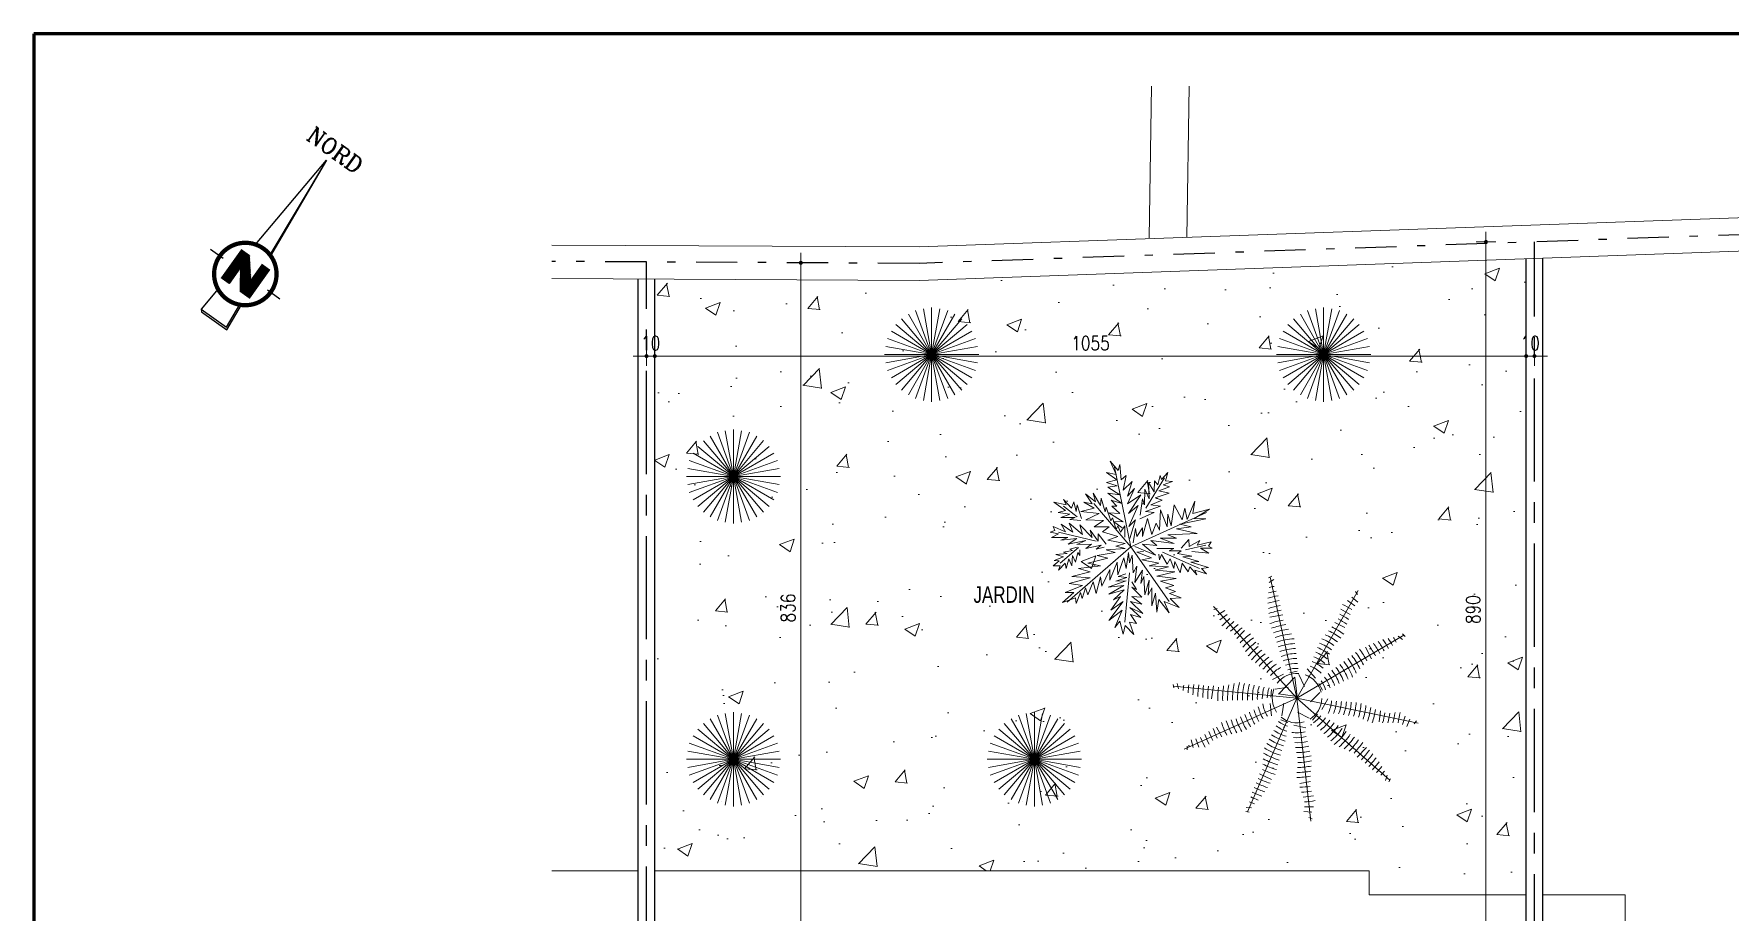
# Model space of a CAD drawing. Header units: millimetres. Extents: x 906 to 2482, y -1495 to -637.
# Drawn here: x 2028.68 to 2049.22, y -1484.51 to -1473.88 of the extents above; entities that cross this region are included whole.
import ezdxf
from ezdxf.enums import TextEntityAlignment as Align

# ---------------------------------------------------------------- set-up
doc = ezdxf.new("R2010")
doc.units = ezdxf.units.MM
for name, pattern in [('AXES', [2, 1.25, -0.25, 0.25, -0.25]), ('CENTER', [2, 1.25, -0.25, 0.25, -0.25]), ('DASHDOT2', [0.5, 0.25, -0.125, 0, -0.125])]:
    doc.linetypes.add(name, pattern=pattern)
doc.layers.get('DEFPOINTS').update_dxf_attribs({"color": 255, "lineweight": 13})
for name, color, linetype in [('1', 7, 'Continuous'), ('AXE', 7, 'AXES'), ('Cotation Linéaire', 1, 'Continuous')]:
    doc.layers.add(name, color=color, linetype=linetype)
for name, color, linetype, lineweight in [('A-signe', 7, 'Continuous', 9), ('CLOTURE EXISTANT', 7, 'Continuous', 20), ('DIM.', 4, 'Continuous', 25), ('MUR 0.25', 7, 'Continuous', 25), ('mur-fort', 7, 'Continuous', 60), ('REVERS D EAU', 7, 'Continuous', 13), ('TEXTE', 7, 'Continuous', 20), ('vegetation', 3, 'Continuous', 15)]:
    doc.layers.add(name, color=color, linetype=linetype, lineweight=lineweight)
doc.layers.add('VERDURE', color=7, linetype='Continuous', lineweight=15, true_color=0x00db00)
doc.styles.add('atef', font='romans.shx', dxfattribs={"width": 0.8})
doc.styles.add('ATT', font='TXT')
doc.styles.add('RR', font='COMPLEX')
doc.styles.add('STYLE4', font='swisscl.ttf')
doc.dimstyles.new('COTEXT', dxfattribs={"dimscale": 0, "dimtxt": 0.17, "dimasz": 0.08, "dimexe": 0.015, "dimexo": 0.015, "dimgap": 0.07, "dimtad": 1, "dimdec": 0, "dimlfac": 100, "dimzin": 0, "dimdsep": 46, "dimtxsty": 'atef', "dimblk": 'SIG2', "dimcen": 0.15, "dimse1": 1, "dimse2": 1, "dimclrd": 256, "dimclre": 6, "dimclrt": 2, "dimadec": 0, "dimazin": 0, "dimtfac": 0.5, "dimtdec": 0, "dimtix": 1, "dimtmove": 2, "dimatfit": 1, "dimldrblk": 'SIG2', "dimfxl": 0.18, "dimtolj": 1, "dimtzin": 0, "dimlwd": 18, "dimarcsym": 0})

# ---------------------------------------------------------------- blocks, each defined once
blk = doc.blocks.new('SIG2')
at = {"layer": 'A-signe'}
for p, q in [((-1.5, 0), (-0.5, 0)), ((-0.5, 0), (0.5, 0)), ((0, 1.5), (0, 0.5)), ((0, 0.5), (0, -0.5)), ((0.5, 0), (1.5, 0)), ((0, -0.5), (0, -1.5))]:
    blk.add_line(p, q, dxfattribs=at)
at = {"layer": 'A-signe', "const_width": 0.3}
blk.add_lwpolyline([(-0.15, 0, 1), (0.15, 0, 1)], format="xyb", close=True, dxfattribs=at)
blk = doc.blocks.new('*D3563')
at = {"layer": 'DEFPOINTS', "color": 0, "transparency": 16777216}
for p in [(2036.101, -1477.594), (2036.201, -1477.594), (2036.201, -1477.778)]:
    blk.add_point(p, dxfattribs=at)
at = {"layer": 'DIM.', "lineweight": 18, "transparency": 16777216}
for p, q in [((2036.021, -1477.778), (2035.941, -1477.778)), ((2036.101, -1477.778), (2036.201, -1477.778)), ((2036.281, -1477.778), (2036.361, -1477.778))]:
    blk.add_line(p, q, dxfattribs=at)
at = {"layer": 'DIM.', "lineweight": 18, "transparency": 16777216, "xscale": 0.08, "yscale": 0.08, "zscale": 0.08}
blk.add_blockref('SIG2', (2036.101, -1477.778), dxfattribs=at)
at = {"layer": 'DIM.', "lineweight": 18, "transparency": 16777216, "xscale": 0.08, "yscale": 0.08, "zscale": 0.08, "rotation": 180}
blk.add_blockref('SIG2', (2036.201, -1477.778), dxfattribs=at)
at = {"layer": 'DIM.', "color": 2, "transparency": 16777216, "insert": (2036.151, -1477.623), "char_height": 0.17, "attachment_point": 5, "style": 'atef'}
blk.add_mtext('\\A1;10', dxfattribs=at)
blk = doc.blocks.new('*D3564')
at = {"layer": 'DEFPOINTS', "color": 0, "transparency": 16777216}
for p in [(2036.201, -1477.594), (2046.751, -1477.778), (2046.751, -1477.871)]:
    blk.add_point(p, dxfattribs=at)
at = {"layer": 'DIM.', "lineweight": 18, "transparency": 16777216}
blk.add_line((2036.281, -1477.778), (2046.671, -1477.778), dxfattribs=at)
at = {"layer": 'DIM.', "lineweight": 18, "transparency": 16777216, "xscale": 0.08, "yscale": 0.08, "zscale": 0.08, "rotation": 180}
blk.add_blockref('SIG2', (2036.201, -1477.778), dxfattribs=at)
at = {"layer": 'DIM.', "lineweight": 18, "transparency": 16777216, "xscale": 0.08, "yscale": 0.08, "zscale": 0.08}
blk.add_blockref('SIG2', (2046.751, -1477.778), dxfattribs=at)
at = {"layer": 'DIM.', "color": 2, "transparency": 16777216, "insert": (2041.476, -1477.623), "char_height": 0.17, "attachment_point": 5, "style": 'atef'}
blk.add_mtext('\\A1;1055', dxfattribs=at)
blk = doc.blocks.new('*D3565')
at = {"layer": 'DEFPOINTS', "color": 0, "transparency": 16777216}
for p in [(2046.851, -1477.778), (2046.751, -1477.871), (2046.851, -1477.875)]:
    blk.add_point(p, dxfattribs=at)
at = {"layer": 'DIM.', "lineweight": 18, "transparency": 16777216}
for p, q in [((2046.671, -1477.778), (2046.591, -1477.778)), ((2046.751, -1477.778), (2046.851, -1477.778)), ((2046.931, -1477.778), (2047.011, -1477.778))]:
    blk.add_line(p, q, dxfattribs=at)
at = {"layer": 'DIM.', "lineweight": 18, "transparency": 16777216, "xscale": 0.08, "yscale": 0.08, "zscale": 0.08}
blk.add_blockref('SIG2', (2046.751, -1477.778), dxfattribs=at)
at = {"layer": 'DIM.', "lineweight": 18, "transparency": 16777216, "xscale": 0.08, "yscale": 0.08, "zscale": 0.08, "rotation": 180}
blk.add_blockref('SIG2', (2046.851, -1477.778), dxfattribs=at)
at = {"layer": 'DIM.', "color": 2, "transparency": 16777216, "insert": (2046.801, -1477.623), "char_height": 0.17, "attachment_point": 5, "style": 'atef'}
blk.add_mtext('\\A1;10', dxfattribs=at)
blk = doc.blocks.new('*D3566')
at = {"layer": 'DEFPOINTS', "color": 0, "transparency": 16777216}
for p in [(2046.264, -1476.396), (2046.851, -1476.396), (2046.492, -1485.299)]:
    blk.add_point(p, dxfattribs=at)
at = {"layer": 'DIM.', "lineweight": 18, "transparency": 16777216}
blk.add_line((2046.264, -1485.219), (2046.264, -1476.476), dxfattribs=at)
at = {"layer": 'DIM.', "lineweight": 18, "transparency": 16777216, "xscale": 0.08, "yscale": 0.08, "zscale": 0.08}
for p, rotation in [((2046.264, -1476.396), 90), ((2046.264, -1485.299), 270)]:
    blk.add_blockref('SIG2', p, dxfattribs=dict(at, rotation=rotation))
at = {"layer": 'DIM.', "color": 2, "transparency": 16777216, "insert": (2046.109, -1480.847), "char_height": 0.17, "attachment_point": 5, "rotation": 90, "style": 'atef'}
blk.add_mtext('\\A1;890', dxfattribs=at)
blk = doc.blocks.new('*D3567')
at = {"layer": 'DEFPOINTS', "color": 0, "transparency": 16777216}
for p in [(2037.969, -1476.649), (2038.018, -1476.649), (2037.976, -1485.007)]:
    blk.add_point(p, dxfattribs=at)
at = {"layer": 'DIM.', "lineweight": 18, "transparency": 16777216}
blk.add_line((2037.969, -1484.927), (2037.969, -1476.729), dxfattribs=at)
at = {"layer": 'DIM.', "lineweight": 18, "transparency": 16777216, "xscale": 0.08, "yscale": 0.08, "zscale": 0.08}
for p, rotation in [((2037.969, -1476.649), 90), ((2037.969, -1485.007), 270)]:
    blk.add_blockref('SIG2', p, dxfattribs=dict(at, rotation=rotation))
at = {"layer": 'DIM.', "color": 2, "transparency": 16777216, "insert": (2037.814, -1480.828), "char_height": 0.17, "attachment_point": 5, "rotation": 90, "style": 'atef'}
blk.add_mtext('\\A1;836', dxfattribs=at)
blk = doc.blocks.new('12PPLT15')
at = {"color": 0, "linetype": 'ByBlock'}
for p, q in [((0.013, -0.001), (-0.088, 0.491)), ((0.105, 0.233), (0.218, 0.416)), ((-0.311, 0.181), (-0.394, 0.245)), ((0.013, -0.001), (-0.211, 0.261)), ((0.013, -0.001), (0.471, 0.206)), ((-0.197, 0.032), (-0.424, 0.087)), ((0.344, -0.02), (0.467, 0.009)), ((-0.304, -0.006), (-0.415, -0.1)), ((0.013, -0.001), (-0.373, -0.336)), ((0.013, -0.001), (0.245, -0.333)), ((0.205, -0.033), (0.429, -0.132)), ((0.006, -0.159), (-0.023, -0.458))]:
    blk.add_line(p, q, dxfattribs=at)
for points in [[(0.008, 0.049), (0.041, 0.162), (0.002, 0.122), (0.057, 0.248), (-0.001, 0.2), (0.073, 0.313), (-0.007, 0.258), (0.035, 0.352), (-0.007, 0.306), (0.021, 0.394), (-0.034, 0.342), (-0.015, 0.43), (-0.046, 0.403), (-0.053, 0.497), (-0.063, 0.461), (-0.111, 0.516), (-0.076, 0.436), (-0.134, 0.449), (-0.072, 0.403), (-0.134, 0.388), (-0.069, 0.367), (-0.126, 0.359), (-0.053, 0.313), (-0.126, 0.323), (-0.042, 0.261), (-0.105, 0.281), (-0.072, 0.245), (-0.101, 0.245), (-0.053, 0.2), (-0.12, 0.204), (-0.034, 0.149), (-0.092, 0.151), (-0.04, 0.113)], [(0.069, 0.191), (0.083, 0.29), (0.096, 0.252), (0.099, 0.348), (0.125, 0.29), (0.121, 0.388), (0.154, 0.332), (0.157, 0.397), (0.176, 0.374), (0.19, 0.43), (0.199, 0.407), (0.238, 0.449), (0.224, 0.397), (0.266, 0.394), (0.209, 0.374), (0.247, 0.361), (0.182, 0.338), (0.245, 0.323), (0.161, 0.296), (0.203, 0.281), (0.134, 0.252), (0.193, 0.245), (0.102, 0.212), (0.154, 0.206), (0.067, 0.168)], [(-0.023, 0.057), (-0.023, 0.126), (-0.05, 0.087), (-0.065, 0.126), (-0.076, 0.103), (-0.098, 0.174), (-0.107, 0.155), (-0.136, 0.239), (-0.143, 0.21), (-0.166, 0.294), (-0.17, 0.248), (-0.214, 0.323), (-0.201, 0.271), (-0.262, 0.319), (-0.22, 0.258), (-0.272, 0.268), (-0.208, 0.233), (-0.289, 0.212), (-0.178, 0.2), (-0.26, 0.162), (-0.153, 0.158), (-0.208, 0.12), (-0.117, 0.12), (-0.159, 0.09), (-0.065, 0.061), (-0.126, 0.038), (-0.021, 0.019), (-0.078, 0.003), (-0.021, -0.012), (-0.136, -0.02), (-0.082, -0.035), (-0.191, -0.054), (-0.126, -0.071), (-0.247, -0.1), (-0.17, -0.117), (-0.304, -0.132), (-0.233, -0.152), (-0.344, -0.181), (-0.233, -0.19), (-0.359, -0.223), (-0.279, -0.236), (-0.385, -0.278), (-0.331, -0.278), (-0.401, -0.339), (-0.321, -0.31), (-0.317, -0.345), (-0.291, -0.278), (-0.281, -0.314), (-0.262, -0.249), (-0.247, -0.291), (-0.214, -0.213), (-0.197, -0.284), (-0.17, -0.184), (-0.162, -0.239), (-0.114, -0.139), (-0.114, -0.203), (-0.069, -0.094), (-0.065, -0.171), (-0.03, -0.068), (-0.015, -0.132), (-0.001, -0.035), (0.006, -0.098), (0.021, -0.052), (0.027, -0.159), (0.05, -0.119), (0.038, -0.217), (0.083, -0.142), (0.073, -0.223), (0.092, -0.181), (0.099, -0.291), (0.125, -0.203), (0.119, -0.294), (0.14, -0.249), (0.14, -0.358), (0.163, -0.281), (0.17, -0.397), (0.182, -0.32), (0.245, -0.4), (0.215, -0.333), (0.306, -0.368), (0.251, -0.314), (0.318, -0.31), (0.247, -0.284), (0.283, -0.272), (0.224, -0.249), (0.274, -0.236), (0.193, -0.209), (0.287, -0.194), (0.17, -0.178), (0.28, -0.152), (0.161, -0.142), (0.241, -0.123), (0.125, -0.117), (0.182, -0.1), (0.079, -0.081), (0.138, -0.068), (0.05, -0.033), (0.09, -0.029)], [(-0.289, 0.158), (-0.356, 0.164), (-0.323, 0.177), (-0.411, 0.177), (-0.356, 0.197), (-0.427, 0.206), (-0.382, 0.219), (-0.453, 0.268), (-0.379, 0.252), (-0.394, 0.284), (-0.346, 0.233), (-0.331, 0.271), (-0.317, 0.212), (-0.311, 0.252), (-0.285, 0.17)], [(0.038, 0), (0.163, -0.052), (0.083, 0.015), (0.17, 0.007), (0.134, 0.036), (0.276, 0.019), (0.19, 0.051), (0.289, 0.051), (0.238, 0.071), (0.415, 0.08), (0.289, 0.107), (0.379, 0.12), (0.309, 0.135), (0.467, 0.168), (0.396, 0.17), (0.49, 0.226), (0.389, 0.2), (0.4, 0.275), (0.354, 0.164), (0.341, 0.233), (0.325, 0.162), (0.276, 0.252), (0.257, 0.126), (0.238, 0.197), (0.234, 0.12), (0.193, 0.223), (0.186, 0.099), (0.167, 0.141), (0.14, 0.074), (0.115, 0.17), (0.083, 0.061), (0.083, 0.113), (0.05, 0.061), (0.041, 0.11), (0.027, 0.022)], [(-0.136, 0.015), (-0.185, 0.078), (-0.185, 0.032), (-0.233, 0.099), (-0.22, 0.055), (-0.295, 0.132), (-0.279, 0.074), (-0.359, 0.141), (-0.337, 0.087), (-0.408, 0.135), (-0.382, 0.09), (-0.457, 0.122), (-0.446, 0.097), (-0.476, 0.087), (-0.424, 0.078), (-0.466, 0.055), (-0.369, 0.055), (-0.411, 0.038), (-0.314, 0.049), (-0.366, 0.015), (-0.26, 0.036), (-0.314, 0.013), (-0.224, 0.015), (-0.26, -0.012), (-0.166, 0.009), (-0.197, -0.016), (-0.149, -0.004)], [(0.318, -0.01), (0.364, 0.042), (0.367, 0), (0.431, 0.036), (0.415, 0.009), (0.499, 0.029), (0.483, 0.003), (0.506, -0.01), (0.435, -0.01), (0.486, -0.039), (0.383, -0.029)], [(-0.311, -0.004), (-0.356, -0.016), (-0.34, -0.023), (-0.394, -0.033), (-0.373, -0.042), (-0.44, -0.048), (-0.394, -0.062), (-0.45, -0.084), (-0.421, -0.087), (-0.457, -0.117), (-0.415, -0.117), (-0.424, -0.142), (-0.385, -0.1), (-0.379, -0.132), (-0.363, -0.075), (-0.344, -0.117), (-0.34, -0.054), (-0.321, -0.094), (-0.308, -0.035), (-0.295, -0.054), (-0.295, -0.02)], [(0.17, -0.012), (0.274, -0.012), (0.245, -0.026), (0.318, -0.026), (0.295, -0.042), (0.383, -0.058), (0.328, -0.062), (0.425, -0.09), (0.377, -0.094), (0.483, -0.126), (0.442, -0.132), (0.471, -0.165), (0.4, -0.142), (0.412, -0.171), (0.37, -0.123), (0.36, -0.152), (0.325, -0.1), (0.312, -0.159), (0.28, -0.09), (0.274, -0.132), (0.251, -0.075), (0.234, -0.106), (0.199, -0.048), (0.186, -0.081), (0.182, -0.045)], [(-0.017, -0.165), (-0.063, -0.181), (-0.011, -0.188), (-0.078, -0.209), (-0.015, -0.207), (-0.124, -0.245), (-0.03, -0.236), (-0.12, -0.287), (-0.027, -0.261), (-0.092, -0.322), (-0.05, -0.303), (-0.107, -0.385), (-0.034, -0.333), (-0.12, -0.448), (-0.04, -0.385), (-0.084, -0.49), (-0.053, -0.452), (-0.034, -0.53), (-0.021, -0.477), (0.031, -0.533), (0.006, -0.458), (0.048, -0.465), (0.012, -0.41), (0.073, -0.429), (0.008, -0.368), (0.086, -0.404), (0.012, -0.333), (0.079, -0.349), (0.019, -0.303), (0.079, -0.307), (0.019, -0.245), (0.048, -0.259), (0.019, -0.213)]]:
    blk.add_lwpolyline(points, dxfattribs=at)
at = {"color": 0, "linetype": 'ByBlock', "style": 'ATT', "flags": 3}
blk.add_attdef('ITEM', (-1, -3.75), '', height=1, dxfattribs=at)
blk = doc.blocks.new('C3A9GA8P')
at = {"color": 0, "linetype": 'ByBlock'}
for p, q in [((120.6, 300.6), (124.5, 302.6)), ((121.4, 294.8), (127, 298.5)), ((155, 155), (122.7, 301.5)), ((155, 155), (229.1, 285.4)), ((216.2, 273), (224.9, 266.8)), ((221.4, 277.3), (228.8, 271)), ((225.8, 284), (228.4, 280.3)), ((155, 155), (53.9, 265.8)), ((54.2, 262.2), (58.5, 263.5)), ((59.3, 255.9), (67.5, 261.1)), ((61.6, 249.7), (70.3, 256)), ((122.2, 252.9), (137.8, 255.6)), ((82.3, 227), (91.5, 236.7)), ((155, 155), (284.3, 231)), ((201, 246.4), (213.1, 240.6)), ((277.6, 230.1), (282.8, 225.9)), ((282.8, 232.7), (285.9, 229.6)), ((238, 216.5), (245.4, 202.4)), ((146.4, 185.5), (155.3, 187.6)), ((167.4, 190.3), (177.4, 179.3)), ((5.9, 167.3), (5.2, 171.6)), ((155, 155), (5.7, 169.5)), ((11.6, 166.3), (9.9, 172.8)), ((51.7, 154), (54, 169.8)), ((123.4, 156.3), (124.1, 165.4)), ((125.2, 177.7), (138.8, 183.8)), ((128.7, 166), (144.4, 168.2)), ((157.3, 183.4), (164.2, 169.2)), ((181.3, 172.6), (186.1, 164.8)), ((155, 155), (18.4, 93)), ((155, 155), (95.1, 17.5)), ((124.2, 133.7), (122.6, 148.5)), ((136.5, 133.4), (139.2, 149)), ((155, 155), (267.3, 55.5)), ((155, 155), (171.7, 5.9)), ((155, 155), (301.9, 124.8)), ((182.7, 161.6), (171.3, 150.6)), ((192.4, 154.1), (185.1, 141.2)), ((144, 125.3), (135.6, 128.8)), ((169.8, 130.7), (155.8, 138.1)), ((179.8, 135.4), (173.9, 128.4)), ((256.1, 139.5), (254.4, 126.2)), ((286.2, 133.3), (282.9, 123.1)), ((291.8, 129.6), (288.1, 120.6)), ((299.6, 127.6), (296.9, 123.9)), ((29.4, 95.1), (27.1, 104.6)), ((36.1, 95.5), (32.7, 105.7)), ((64.1, 108.1), (57.7, 119.9)), ((165.7, 119.2), (151.2, 122.2)), ((21.9, 92.2), (21.9, 96.8)), ((239.1, 95.1), (228, 83.7)), ((124, 56.5), (109.7, 63.5)), ((171.5, 54.1), (158.3, 51.6)), ((264.4, 61.6), (262, 55.3)), ((268.4, 57.4), (266.4, 53.6)), ((100, 22.1), (93.3, 22.5)), ((174.9, 23.5), (164.2, 23.5)), ((97.2, 17), (92.9, 17.7)), ((173.1, 17.1), (163.4, 17.8)), ((173.6, 9), (169.3, 10.5))]:
    blk.add_line(p, q, dxfattribs=at)
for radius, start, end in [(138, 101.4793, 104.1717), (126, 100.4195, 106.2498), (120, 100.3725, 107.0614), (114, 100.3204, 107.6998), (132, 100.9275, 105.1598), (126, 58.2087, 64.1349), (126, 130.2087, 136.1349), (120, 129.521, 135.6333), (108, 100.2626, 108.411), (96, 100.12, 110.0324), (108, 55.9081, 62.56), (114, 56.7585, 62.8153), (120, 57.521, 63.6333), (114, 128.7585, 134.8153), (108, 127.9081, 134.56), (96, 125.8735, 135.8176), (90, 125.8134, 136.7857), (90, 98.6182, 109.9747), (84, 96.8812, 109.9088), (78, 94.8465, 109.8326), (72, 92.7838, 109.8615), (78, 54.9117, 67.1885), (84, 54.323, 65.8976), (90, 53.8134, 64.7857), (96, 53.8735, 63.8176), (126, 28.4195, 34.2498), (132, 28.9275, 33.1598), (138, 29.4793, 32.1717), (84, 126.323, 137.8976), (78, 126.9117, 139.1885), (72, 126.3794, 139.77), (66, 125.4982, 139.7327), (66, 92.3455, 110.0508), (60, 91.8192, 110.278), (54, 91.1752, 110.5557), (60, 52.4375, 67.688), (66, 53.4982, 67.7327), (72, 54.3794, 67.77), (84, 24.8812, 37.9088), (90, 26.6182, 37.9747), (96, 28.12, 38.0324), (108, 28.2626, 36.411), (114, 28.3204, 35.6998), (120, 28.3725, 35.0614), (60, 124.4375, 139.688), (54, 123.1356, 139.6333), (48, 120.9103, 139.5649), (42, 117.6039, 139.4771), (30, 85.9868, 142.8343), (48, 90.3691, 110.1574), (42, 89.3305, 109.0606), (36, 87.9414, 107.5931), (42, 45.6039, 67.4771), (48, 48.9103, 67.5649), (54, 51.1356, 67.6333), (54, 19.1752, 38.5557), (60, 19.8192, 38.278), (66, 20.3455, 38.0508), (72, 20.7838, 37.8615), (78, 22.8465, 37.8326), (138, 173.4793, 176.1717), (132, 172.9275, 177.1598), (126, 172.4195, 178.2498), (120, 172.3725, 179.0614), (114, 172.3204, 179.6998), (108, 172.2626, 180.411), (96, 172.12, 182.0324), (90, 170.6182, 181.9747), (84, 168.8812, 181.9088), (78, 166.8465, 181.8326), (72, 164.7838, 181.8615), (66, 164.3455, 182.0508), (60, 163.8192, 182.278), (54, 163.1752, 182.5557), (48, 162.3691, 182.1574), (42, 161.3305, 181.0606), (36, 159.9414, 179.5931), (30, 157.9868, 214.8343), (30, 13.9868, 70.8343), (36, 15.9414, 35.5931), (42, 17.3305, 37.0606), (48, 18.3691, 38.1574), (48, 192.9103, 211.5649), (42, 189.6039, 211.4771), (30, 301.9868, 358.8343), (42, 333.6039, 355.4771), (48, 336.9103, 355.5649), (54, 339.1356, 355.6333), (60, 340.4375, 355.688), (66, 341.4982, 355.7327), (72, 342.3794, 355.77), (78, 342.9117, 355.1885), (84, 342.323, 353.8976), (96, 197.8735, 207.8176), (90, 197.8134, 208.7857), (84, 198.323, 209.8976), (78, 198.9117, 211.1885), (72, 198.3794, 211.77), (66, 197.4982, 211.7327), (60, 196.4375, 211.688), (54, 195.1356, 211.6333), (36, 231.9414, 251.5931), (30, 229.9868, 286.8343), (36, 303.9414, 323.5931), (42, 305.3305, 325.0606), (48, 306.3691, 326.1574), (54, 307.1752, 326.5557), (90, 341.8134, 352.7857), (96, 341.8735, 351.8176), (108, 343.9081, 350.56), (114, 344.7585, 350.8153), (120, 345.521, 351.6333), (126, 346.2087, 352.1349), (126, 202.2087, 208.1349), (120, 201.521, 207.6333), (114, 200.7585, 206.8153), (108, 199.9081, 206.56), (60, 235.8192, 254.278), (54, 235.1752, 254.5557), (48, 234.3691, 254.1574), (42, 233.3305, 253.0606), (42, 261.6039, 283.4771), (48, 264.9103, 283.5649), (60, 307.8192, 326.278), (66, 308.3455, 326.0508), (72, 308.7838, 325.8615), (78, 310.8465, 325.8326), (84, 312.8812, 325.9088), (90, 314.6182, 325.9747), (78, 238.8465, 253.8326), (72, 236.7838, 253.8615), (66, 236.3455, 254.0508), (54, 267.1356, 283.6333), (60, 268.4375, 283.688), (66, 269.4982, 283.7327), (72, 270.3794, 283.77), (96, 316.12, 326.0324), (108, 316.2626, 324.411), (114, 316.3204, 323.6998), (120, 316.3725, 323.0614), (96, 244.12, 254.0324), (90, 242.6182, 253.9747), (84, 240.8812, 253.9088), (90, 269.8134, 280.7857), (84, 270.323, 281.8976), (78, 270.9117, 283.1885), (126, 316.4195, 322.2498), (132, 316.9275, 321.1598), (138, 317.4793, 320.1717), (126, 244.4195, 250.2498), (120, 244.3725, 251.0614), (114, 244.3204, 251.6998), (108, 244.2626, 252.411), (96, 269.8735, 279.8176), (108, 271.9081, 278.56), (114, 272.7585, 278.8153), (138, 245.4793, 248.1717), (132, 244.9275, 249.1598), (120, 273.521, 279.6333), (126, 274.2087, 280.1349)]:
    blk.add_arc((155, 155), radius, start, end, dxfattribs=at)
blk = doc.blocks.new('arbre -5')
at = {"layer": 'vegetation', "linetype": 'Continuous'}
for p, q in [((-0.087, -0.186), (-0.087, -0.186)), ((-0.07, -0.257), (-0.07, -0.257)), ((0.168, -0.224), (0.168, -0.224))]:
    blk.add_line(p, q, dxfattribs=at)
for points in [[(-0.182, 0.216), (0, 0.001), (-0.216, 0.182)], [(-0.097, 0.267), (0, 0), (-0.141, 0.244)], [(0, 0.285), (0, 0), (-0.049, 0.277)], [(0.049, 0.277), (0, 0)], [(0.141, 0.244), (0, 0), (0.097, 0.267)], [(0.216, 0.182), (0, 0), (0.182, 0.217)], [(-0.244, 0.141), (0, 0), (-0.267, 0.097)], [(0.266, 0.097), (0, 0), (0.244, 0.141)], [(-0.285, 0), (-0.001, 0), (-0.277, -0.049)], [(-0.277, 0.049), (0, 0)], [(-0.267, -0.097), (0, 0), (-0.244, -0.141)], [(-0.216, -0.182), (0, 0), (-0.182, -0.216)], [(-0.141, -0.244), (0, 0), (-0.097, -0.266)], [(-0.049, -0.277), (0, 0), (0, -0.285)], [(0.285, 0), (0, 0), (0.277, 0.049)], [(0.049, -0.277), (0, 0), (0.097, -0.266)], [(0.141, -0.244), (0, 0), (0.182, -0.216)], [(0.216, -0.182), (0, 0), (0.244, -0.141)], [(0.266, -0.097), (0, 0), (0.277, -0.049)]]:
    blk.add_lwpolyline(points, dxfattribs=at)
blk = doc.blocks.new('Y006')
at = {"color": 0, "linetype": 'Continuous'}
for p, q in [((0, 0), (0.617052, -6.923803)), ((-2.691363, -8.77622), (-1.705911, -8.773253)), ((1.705911, -8.773253), (2.666005, -8.77622)), ((1.096657, -12.306924), (0.934351, -10.484525)), ((-0.974806, -12.185074), (-0.852955, -12.306924)), ((-0.852955, -12.306924), (1.096657, -12.306924))]:
    blk.add_line(p, q, dxfattribs=at)
for points in [[(-0.551984, -6.903331), (0, 0), (0.552471, -6.903576)], [(-1.06595, -7.66563), (-1.06595, -9.858943)], [(-1.01721, -7.66563), (-1.01721, -9.858943)], [(-0.968469, -7.66563), (-0.968469, -9.858943)], [(-0.91973, -7.66563), (-0.91973, -9.858943)], [(-0.870989, -7.66563), (-0.870989, -9.858943)], [(-0.822248, -7.66563), (-0.822248, -9.858943)], [(-0.773509, -7.66563), (-0.773509, -9.858943)], [(-0.724768, -7.66563), (-0.724768, -9.858943)], [(-0.676028, -7.66563), (-0.676028, -9.858943)], [(-0.627287, -7.66563), (-0.627287, -9.858943)], [(-0.578548, -7.66563), (-0.578548, -9.858943)], [(-0.529807, -7.66563), (-0.529807, -9.858943)], [(-0.481067, -7.66563), (-0.481067, -8.640436)], [(-0.432326, -7.726556), (-0.432326, -8.710065)], [(-0.383587, -7.78748), (-0.383587, -8.779693)], [(-0.334846, -7.848406), (-0.334846, -8.849322)], [(-0.286105, -7.909332), (-0.286105, -8.918951)], [(-0.237365, -7.970256), (-0.237365, -8.988581)], [(-0.188625, -8.031182), (-0.188625, -9.054728)], [(-0.139885, -8.092108), (-0.139885, -9.127839)], [(-0.091144, -8.153032), (-0.091144, -9.20095)], [(-0.042405, -8.213958), (-0.042405, -9.267097)], [(0.006336, -8.274884), (0.006336, -9.336726)], [(0.055077, -8.335809), (0.055077, -9.406355)], [(0.103817, -8.396734), (0.103817, -9.475983)], [(0.152557, -8.45766), (0.152557, -9.545612)], [(0.542479, -7.66563), (0.542479, -9.858943)], [(0.59122, -7.66563), (0.59122, -9.858943)], [(0.63996, -7.66563), (0.63996, -9.858943)], [(0.6887, -7.66563), (0.6887, -9.858943)], [(0.73744, -7.66563), (0.73744, -9.858943)], [(0.786181, -7.66563), (0.786181, -9.858943)], [(0.834922, -7.66563), (0.834922, -9.858943)], [(0.883661, -7.66563), (0.883661, -9.858943)], [(0.932402, -7.66563), (0.932402, -9.858943)], [(0.981142, -7.66563), (0.981142, -9.858943)], [(1.029883, -7.66563), (1.029883, -9.858943)], [(1.078622, -7.66563), (1.078622, -9.858943)], [(-0.481067, -8.640436), (-0.481067, -9.858943)], [(0.201297, -8.518585), (0.201297, -9.615241)], [(0.250038, -8.57951), (0.250038, -9.68487)], [(0.298779, -8.640436), (0.298779, -9.7545)], [(0.347518, -8.701361), (0.347518, -9.824129)], [(0.396259, -8.762287), (0.396259, -9.858943)], [(0.444999, -8.823212), (0.444999, -9.858943)], [(0.49374, -8.884137), (0.49374, -9.858943)], [(-0.842476, -10.53156), (-0.974806, -12.185074), (0.974806, -12.185074), (0.843451, -10.531072)]]:
    blk.add_lwpolyline(points, dxfattribs=at)
at = {"color": 0, "linetype": 'Continuous', "const_width": 0.048741}
blk.add_lwpolyline([(-0.481067, -9.858943), (-0.481067, -8.640436), (0.371888, -9.858943), (1.102993, -9.858943), (1.102993, -7.66563), (0.49374, -7.66563), (0.49374, -8.884137), (-0.481067, -7.66563), (-1.090321, -7.66563), (-1.090321, -9.858943), (-0.481067, -9.858943)], close=True, dxfattribs=at)
at = {"color": 0, "linetype": 'Continuous'}
blk.add_circle((0, -8.773253), 1.949611, dxfattribs=at)
blk = doc.blocks.new('NORD SABER')
at = {"const_width": 0.201, "flags": 128}
blk.add_lwpolyline([(78310.126, -137702.151, 1), (78313.066, -137702.151, 1)], format="xyb", close=True, dxfattribs=at)
blk.add_circle((78311.596, -137702.151), 1.407)
at = {"xscale": 0.75, "yscale": 0.75, "zscale": 0.75}
blk.add_blockref('Y006', (78311.596, -137695.571), dxfattribs=at)
at = {"layer": 'Cotation Linéaire', "color": 3, "linetype": 'CENTER', "style": 'RR'}
blk.add_text('NORD', height=0.7623, dxfattribs=at).set_placement((78311.644, -137694.57), align=Align.TOP_CENTER)

msp = doc.modelspace()

# ---------------------------------------------------------------- hatches: boundary and pattern name
at = {"layer": 'vegetation'}
h = msp.add_hatch(dxfattribs=at)
h.set_pattern_fill('AR-CONC', color=103, scale=0.01)
h.paths.add_polyline_path([(2036.201, -1484.007), (2044.851, -1484.007), (2044.851, -1484.299), (2046.751, -1484.299), (2046.751, -1476.6), (2039.4, -1476.864), (2036.201, -1476.847)])

# ---------------------------------------------------------------- linework, layer by layer
at = {"layer": '1', "color": 7, "linetype": 'DASHDOT2', "ltscale": 2}
for p, q in [((2050.677, -1476.262), (2039.4, -1476.656)), ((2039.4, -1476.656), (2034.956, -1476.633))]:
    msp.add_line(p, q, dxfattribs=at)
at = {"layer": 'AXE'}
for p, q in [((2046.851, -1485.298), (2046.851, -1476.396)), ((2036.101, -1487.206), (2036.101, -1476.639))]:
    msp.add_line(p, q, dxfattribs=at)
at = {"layer": 'CLOTURE EXISTANT'}
for p, q in [((2042.213, -1474.51), (2042.185, -1476.345)), ((2042.671, -1474.51), (2042.642, -1476.341)), ((2050.677, -1476.057), (2039.4, -1476.456)), ((2039.4, -1476.456), (2034.956, -1476.436)), ((2050.677, -1476.458), (2039.4, -1476.864)), ((2039.4, -1476.864), (2034.956, -1476.841))]:
    msp.add_line(p, q, dxfattribs=at)
at = {"layer": 'MUR 0.25'}
for p, q in [((2046.751, -1485.299), (2046.751, -1476.6)), ((2046.951, -1485.299), (2046.951, -1476.592)), ((2036.001, -1487.207), (2036.001, -1476.846)), ((2036.201, -1487.207), (2036.201, -1476.847)), ((2046.751, -1485.299), (2046.751, -1480.161)), ((2046.951, -1485.299), (2046.951, -1480.161))]:
    msp.add_line(p, q, dxfattribs=at)
at = {"layer": 'mur-fort'}
msp.add_lwpolyline([(2028.684, -1473.879), (2028.684, -1494.777), (2058.87, -1494.777), (2058.87, -1473.879)], close=True, dxfattribs=at)
at = {"layer": 'REVERS D EAU'}
for points in [[(2034.956, -1484.007), (2036.001, -1484.007)], [(2036.201, -1484.007), (2044.851, -1484.007), (2044.851, -1484.299), (2046.751, -1484.299)], [(2046.951, -1484.299), (2047.951, -1484.299), (2047.951, -1488.599), (2049.051, -1488.599), (2049.051, -1490.236)]]:
    msp.add_lwpolyline(points, dxfattribs=at)

# ---------------------------------------------------------------- block references
at = {"color": 2, "xscale": 0.2572266700841777, "yscale": 0.2572266700887241, "zscale": 0.2572266700841777, "rotation": 324.4330023580998}
msp.add_blockref('NORD SABER', (6248.118, 39052.408), dxfattribs=at)
at = {"layer": 'VERDURE'}
for name, p, xscale, yscale, zscale in [('arbre -5', (2039.553, -1477.76), 2, 2, 2), ('arbre -5', (2044.299, -1477.76), 2, 2, 2), ('arbre -5', (2037.153, -1479.235), 2, 2, 2), ('12PPLT15', (2041.938, -1480.084), 2, 2, 2), ('C3A9GA8P', (2042.426, -1483.468), 0.01, 0.01, 0.01), ('arbre -5', (2037.153, -1482.658), 2, 2, 2), ('arbre -5', (2040.797, -1482.658), 2, 2, 2)]:
    msp.add_blockref(name, p, dxfattribs=dict(at, xscale=xscale, yscale=yscale, zscale=zscale))

# ---------------------------------------------------------------- texts
at = {"layer": 'TEXTE', "style": 'STYLE4'}
msp.add_text('JARDIN', height=0.2, dxfattribs=at).set_placement((2040.06, -1480.765))

# ---------------------------------------------------------------- dimensions: what is measured, and where the dimension line sits
at = {"layer": 'DIM.'}
for base, p1, p2, picture, middle in [((2046.264, -1476.396), (2046.492, -1485.299), (2046.851, -1476.396), '*D3566', (2046.109, -1480.847)), ((2037.969, -1476.649), (2037.976, -1485.007), (2038.018, -1476.649), '*D3567', (2037.814, -1480.828))]:
    dim = msp.add_linear_dim(base=base, p1=p1, p2=p2, angle=90, dimstyle='COTEXT', override={"dimscale": 1}, dxfattribs=at)
    dim.commit()
    dim.dimension.update_dxf_attribs({"geometry": picture, "text_midpoint": middle})
for base, p1, p2, picture, middle in [((2036.201, -1477.778), (2036.101, -1477.594), (2036.201, -1477.594), '*D3563', (2036.151, -1477.623)), ((2046.751, -1477.778), (2036.201, -1477.594), (2046.751, -1477.871), '*D3564', (2041.476, -1477.623)), ((2046.851, -1477.778), (2046.751, -1477.871), (2046.851, -1477.875), '*D3565', (2046.801, -1477.623))]:
    dim = msp.add_linear_dim(base=base, p1=p1, p2=p2, dimstyle='COTEXT', override={"dimscale": 1}, dxfattribs=at)
    dim.commit()
    dim.dimension.update_dxf_attribs({"geometry": picture, "text_midpoint": middle})

doc.saveas('drawing.dxf')
